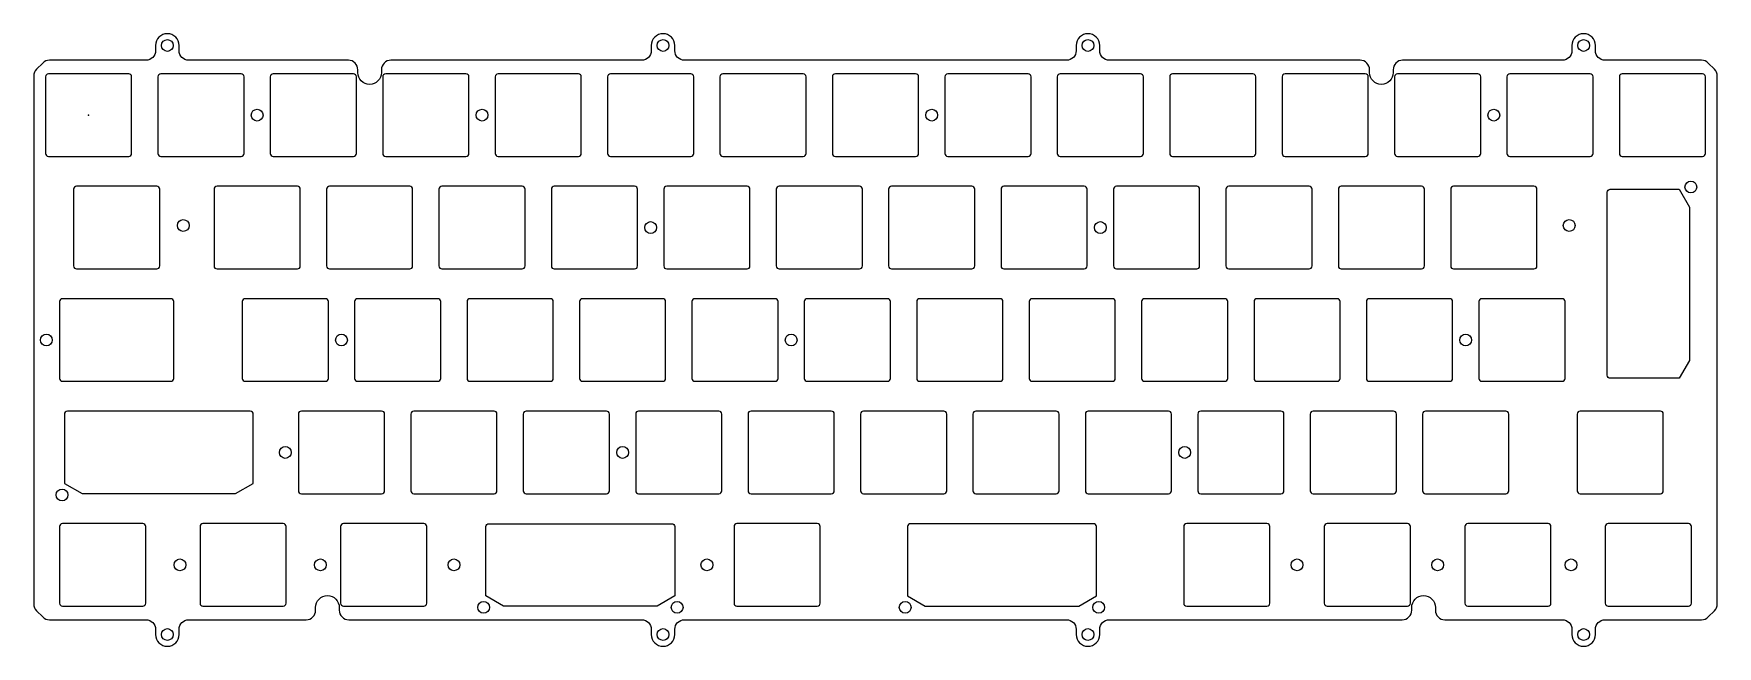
# Model space of a CAD drawing. Header units: millimetres. Extents: x -9 to 276, y -90 to 14.
import ezdxf

# ---------------------------------------------------------------- set-up
doc = ezdxf.new("R2010")
doc.units = ezdxf.units.MM
doc.header["$MEASUREMENT"] = 0
doc.layers.add('BLACK', color=7, linetype='Continuous')

msp = doc.modelspace()

# ---------------------------------------------------------------- linework, layer by layer
msp.add_line((12.06, -25.55), (12.06, -12.55))
for points in [[(217.07, 7.2), (217.07, 7.7, 0.414214), (215.47, 9.3), (172.95, 9.3, -0.414214), (171.35, 10.9), (171.35, 11.8, 1), (167.35, 11.8), (167.35, 10.9, -0.414214), (165.75, 9.3), (100.95, 9.3, -0.414214), (99.35, 10.9), (99.35, 11.8, 1), (95.35, 11.8), (95.35, 10.9, -0.414214), (93.75, 9.3), (51.23, 9.3, 0.414214), (49.63, 7.7), (49.63, 7.2, -1), (45.63, 7.2), (45.63, 7.7, 0.414214), (44.03, 9.3), (16.95, 9.3, -0.414214), (15.35, 10.9), (15.35, 11.8, 1), (11.35, 11.8), (11.35, 10.9, -0.414214), (9.75, 9.3), (-6.64, 9.3, 0.198912), (-7.77, 8.83), (-8.83, 7.77, 0.198912), (-9.3, 6.64), (-9.3, -82.84, 0.198912), (-8.83, -83.97), (-7.77, -85.03, 0.198912), (-6.64, -85.5), (9.75, -85.5, -0.414214), (11.35, -87.1), (11.35, -88, 1), (15.35, -88), (15.35, -87.1, -0.414214), (16.95, -85.5), (36.88, -85.5, 0.414214), (38.48, -83.9), (38.48, -83.41, -1), (42.48, -83.41), (42.48, -83.9, 0.414214), (44.08, -85.5), (93.75, -85.5, -0.414214), (95.35, -87.1), (95.35, -88, 1), (99.35, -88), (99.35, -87.1, -0.414214), (100.95, -85.5), (165.75, -85.5, -0.414214), (167.35, -87.1), (167.35, -88, 1), (171.35, -88), (171.35, -87.1, -0.414214), (172.95, -85.5), (222.62, -85.5, 0.414214), (224.22, -83.9), (224.22, -83.41, -1), (228.22, -83.41), (228.22, -83.9, 0.414214), (229.82, -85.5), (249.75, -85.5, -0.414214), (251.35, -87.1), (251.35, -88, 1), (255.35, -88), (255.35, -87.1, -0.414214), (256.95, -85.5), (273.34, -85.5, 0.198912), (274.47, -85.03), (275.53, -83.97, 0.198912), (276, -82.84), (276, 6.64, 0.198912), (275.53, 7.77), (274.47, 8.83, 0.198912), (273.34, 9.3), (256.95, 9.3, -0.414214), (255.35, 10.9), (255.35, 11.8, 1), (251.35, 11.8), (251.35, 10.9, -0.414214), (249.75, 9.3), (222.67, 9.3, 0.414214), (221.07, 7.7), (221.07, 7.2, -1)], [(7.3, -6.5), (7.3, 6.5, 0.414214), (6.8, 7), (-6.8, 7, 0.414212), (-7.3, 6.5), (-7.3, -6.5, 0.414212), (-6.8, -7), (6.8, -7, 0.414214)], [(11.75, -6.5, 0.414212), (12.25, -7), (25.85, -7, 0.414214), (26.35, -6.5), (26.35, 6.5, 0.414214), (25.85, 7), (12.25, 7, 0.414212), (11.75, 6.5)], [(45.4, -6.5), (45.4, 6.5, 0.414214), (44.9, 7), (31.3, 7, 0.414212), (30.8, 6.5), (30.8, -6.5, 0.414212), (31.3, -7), (44.9, -7, 0.414214)], [(64.45, -6.5), (64.45, 6.5, 0.414214), (63.95, 7), (50.35, 7, 0.414212), (49.85, 6.5), (49.85, -6.5, 0.414212), (50.35, -7), (63.95, -7, 0.414214)], [(68.9, 6.5), (68.9, -6.5, 0.414212), (69.4, -7), (83, -7, 0.414214), (83.5, -6.5), (83.5, 6.5, 0.414214), (83, 7), (69.4, 7, 0.414212)], [(102.05, 7), (88.45, 7, 0.414212), (87.95, 6.5), (87.95, -6.5, 0.414212), (88.45, -7), (102.05, -7, 0.414214), (102.55, -6.5), (102.55, 6.5, 0.414214)], [(121.6, 6.5, 0.414214), (121.1, 7), (107.5, 7, 0.414212), (107, 6.5), (107, -6.5, 0.414212), (107.5, -7), (121.1, -7, 0.414214), (121.6, -6.5)], [(126.55, -7), (140.15, -7, 0.414214), (140.65, -6.5), (140.65, 6.5, 0.414214), (140.15, 7), (126.55, 7, 0.414212), (126.05, 6.5), (126.05, -6.5, 0.414212)], [(159.2, -7, 0.414214), (159.7, -6.5), (159.7, 6.5, 0.414214), (159.2, 7), (145.6, 7, 0.414212), (145.1, 6.5), (145.1, -6.5, 0.414212), (145.6, -7)], [(178.75, -6.5), (178.75, 6.5, 0.414214), (178.25, 7), (164.65, 7, 0.414212), (164.15, 6.5), (164.15, -6.5, 0.414212), (164.65, -7), (178.25, -7, 0.414214)], [(183.2, 6.5), (183.2, -6.5, 0.414212), (183.7, -7), (197.3, -7, 0.414214), (197.8, -6.5), (197.8, 6.5, 0.414214), (197.3, 7), (183.7, 7, 0.414212)], [(216.85, -6.5), (216.85, 6.5, 0.414214), (216.35, 7), (202.75, 7, 0.414212), (202.25, 6.5), (202.25, -6.5, 0.414212), (202.75, -7), (216.35, -7, 0.414214)], [(235.9, 6.5, 0.414214), (235.4, 7), (221.8, 7, 0.414212), (221.3, 6.5), (221.3, -6.5, 0.414212), (221.8, -7), (235.4, -7, 0.414214), (235.9, -6.5)], [(240.35, 6.5), (240.35, -6.5, 0.414212), (240.85, -7), (254.45, -7, 0.414214), (254.95, -6.5), (254.95, 6.5, 0.414214), (254.45, 7), (240.85, 7, 0.414212)], [(259.4, 6.5), (259.4, -6.5, 0.414212), (259.9, -7), (273.5, -7, 0.414214), (274, -6.5), (274, 6.5, 0.414214), (273.5, 7), (259.9, 7, 0.414212)], [(-2.54, -25.55, 0.414214), (-2.04, -26.05), (11.56, -26.05, 0.414212), (12.06, -25.55), (12.06, -12.55, 0.414212), (11.56, -12.05), (-2.04, -12.05, 0.414214), (-2.54, -12.55)], [(21.27, -12.55), (21.27, -25.55, 0.414212), (21.77, -26.05), (35.38, -26.05, 0.414214), (35.88, -25.55), (35.88, -12.55, 0.414214), (35.38, -12.05), (21.77, -12.05, 0.414212)], [(40.33, -25.55, 0.414212), (40.83, -26.05), (54.42, -26.05, 0.414214), (54.92, -25.55), (54.92, -12.55, 0.414214), (54.42, -12.05), (40.83, -12.05, 0.414212), (40.33, -12.55)], [(59.38, -12.55), (59.38, -25.55, 0.414212), (59.88, -26.05), (73.47, -26.05, 0.414214), (73.97, -25.55), (73.97, -12.55, 0.414214), (73.47, -12.05), (59.88, -12.05, 0.414212)], [(78.92, -26.05), (92.53, -26.05, 0.414214), (93.03, -25.55), (93.03, -12.55, 0.414214), (92.53, -12.05), (78.92, -12.05, 0.414212), (78.42, -12.55), (78.42, -25.55, 0.414212)], [(97.97, -26.05), (111.58, -26.05, 0.414214), (112.08, -25.55), (112.08, -12.55, 0.414214), (111.58, -12.05), (97.97, -12.05, 0.414212), (97.48, -12.55), (97.48, -25.55, 0.414212)], [(117.03, -12.05, 0.414212), (116.53, -12.55), (116.53, -25.55, 0.414212), (117.03, -26.05), (130.62, -26.05, 0.414214), (131.12, -25.55), (131.12, -12.55, 0.414214), (130.62, -12.05)], [(135.57, -25.55, 0.414212), (136.07, -26.05), (149.68, -26.05, 0.414214), (150.18, -25.55), (150.18, -12.55, 0.414214), (149.68, -12.05), (136.07, -12.05, 0.414212), (135.57, -12.55)], [(154.62, -12.55), (154.62, -25.55, 0.414212), (155.12, -26.05), (168.72, -26.05, 0.414214), (169.22, -25.55), (169.22, -12.55, 0.414214), (168.72, -12.05), (155.12, -12.05, 0.414212)], [(174.18, -12.05, 0.414212), (173.68, -12.55), (173.68, -25.55, 0.414212), (174.18, -26.05), (187.78, -26.05, 0.414214), (188.28, -25.55), (188.28, -12.55, 0.414214), (187.78, -12.05)], [(207.32, -12.55, 0.414214), (206.82, -12.05), (193.22, -12.05, 0.414212), (192.72, -12.55), (192.72, -25.55, 0.414212), (193.22, -26.05), (206.82, -26.05, 0.414214), (207.32, -25.55)], [(226.38, -12.55, 0.414214), (225.88, -12.05), (212.28, -12.05, 0.414212), (211.78, -12.55), (211.78, -25.55, 0.414212), (212.28, -26.05), (225.88, -26.05, 0.414214), (226.38, -25.55)], [(244.93, -12.05), (231.32, -12.05, 0.414212), (230.82, -12.55), (230.82, -25.55, 0.414212), (231.32, -26.05), (244.93, -26.05, 0.414214), (245.43, -25.55), (245.43, -12.55, 0.414214)], [(257.34, -44.08), (257.34, -13.07, -0.414214), (257.84, -12.57), (269.56, -12.57), (271.29, -15.57), (271.29, -41.58), (269.56, -44.58), (257.84, -44.58, -0.414212)], [(-4.42, -31.1, 0.414212), (-4.92, -31.6), (-4.92, -44.6, 0.414212), (-4.42, -45.1), (13.94, -45.1, 0.414214), (14.44, -44.6), (14.44, -31.6, 0.414214), (13.94, -31.1)], [(40.14, -31.1), (26.54, -31.1, 0.414212), (26.04, -31.6), (26.04, -44.6, 0.414212), (26.54, -45.1), (40.14, -45.1, 0.414214), (40.64, -44.6), (40.64, -31.6, 0.414214)], [(45.59, -31.1, 0.414212), (45.09, -31.6), (45.09, -44.6, 0.414212), (45.59, -45.1), (59.19, -45.1, 0.414214), (59.69, -44.6), (59.69, -31.6, 0.414214), (59.19, -31.1)], [(78.24, -31.1), (64.64, -31.1, 0.414212), (64.14, -31.6), (64.14, -44.6, 0.414212), (64.64, -45.1), (78.24, -45.1, 0.414214), (78.74, -44.6), (78.74, -31.6, 0.414214)], [(83.69, -45.1), (97.29, -45.1, 0.414214), (97.79, -44.6), (97.79, -31.6, 0.414214), (97.29, -31.1), (83.69, -31.1, 0.414212), (83.19, -31.6), (83.19, -44.6, 0.414212)], [(102.74, -45.1), (116.34, -45.1, 0.414214), (116.84, -44.6), (116.84, -31.6, 0.414214), (116.34, -31.1), (102.74, -31.1, 0.414212), (102.24, -31.6), (102.24, -44.6, 0.414212)], [(135.89, -31.6, 0.414214), (135.39, -31.1), (121.79, -31.1, 0.414212), (121.29, -31.6), (121.29, -44.6, 0.414212), (121.79, -45.1), (135.39, -45.1, 0.414214), (135.89, -44.6)], [(140.34, -44.6, 0.414212), (140.84, -45.1), (154.44, -45.1, 0.414214), (154.94, -44.6), (154.94, -31.6, 0.414214), (154.44, -31.1), (140.84, -31.1, 0.414212), (140.34, -31.6)], [(159.39, -44.6, 0.414212), (159.89, -45.1), (173.49, -45.1, 0.414214), (173.99, -44.6), (173.99, -31.6, 0.414214), (173.49, -31.1), (159.89, -31.1, 0.414212), (159.39, -31.6)], [(178.44, -44.6, 0.414212), (178.94, -45.1), (192.54, -45.1, 0.414214), (193.04, -44.6), (193.04, -31.6, 0.414214), (192.54, -31.1), (178.94, -31.1, 0.414212), (178.44, -31.6)], [(197.99, -31.1, 0.414212), (197.49, -31.6), (197.49, -44.6, 0.414212), (197.99, -45.1), (211.59, -45.1, 0.414214), (212.09, -44.6), (212.09, -31.6, 0.414214), (211.59, -31.1)], [(217.04, -31.1, 0.414212), (216.54, -31.6), (216.54, -44.6, 0.414212), (217.04, -45.1), (230.64, -45.1, 0.414214), (231.14, -44.6), (231.14, -31.6, 0.414214), (230.64, -31.1)], [(235.59, -31.6), (235.59, -44.6, 0.414212), (236.09, -45.1), (249.69, -45.1, 0.414214), (250.19, -44.6), (250.19, -31.6, 0.414214), (249.69, -31.1), (236.09, -31.1, 0.414212)], [(-4.09, -50.67), (-4.09, -62.39), (-1.09, -64.12), (24.91, -64.12), (27.91, -62.39), (27.91, -50.67, 0.414214), (27.41, -50.17), (-3.59, -50.17, 0.414212)], [(36.06, -50.15, 0.414212), (35.56, -50.65), (35.56, -63.65, 0.414212), (36.06, -64.15), (49.66, -64.15, 0.414214), (50.16, -63.65), (50.16, -50.65, 0.414214), (49.66, -50.15)], [(69.21, -50.65, 0.414214), (68.71, -50.15), (55.11, -50.15, 0.414212), (54.61, -50.65), (54.61, -63.65, 0.414212), (55.11, -64.15), (68.71, -64.15, 0.414214), (69.21, -63.65)], [(74.16, -50.15, 0.414212), (73.66, -50.65), (73.66, -63.65, 0.414212), (74.16, -64.15), (87.76, -64.15, 0.414214), (88.26, -63.65), (88.26, -50.65, 0.414214), (87.76, -50.15)], [(93.21, -64.15), (106.81, -64.15, 0.414214), (107.31, -63.65), (107.31, -50.65, 0.414214), (106.81, -50.15), (93.21, -50.15, 0.414212), (92.71, -50.65), (92.71, -63.65, 0.414212)], [(126.36, -50.65, 0.414214), (125.86, -50.15), (112.26, -50.15, 0.414212), (111.76, -50.65), (111.76, -63.65, 0.414212), (112.26, -64.15), (125.86, -64.15, 0.414214), (126.36, -63.65)], [(145.41, -63.65), (145.41, -50.65, 0.414214), (144.91, -50.15), (131.31, -50.15, 0.414212), (130.81, -50.65), (130.81, -63.65, 0.414212), (131.31, -64.15), (144.91, -64.15, 0.414214)], [(149.86, -50.65), (149.86, -63.65, 0.414212), (150.36, -64.15), (163.96, -64.15, 0.414214), (164.46, -63.65), (164.46, -50.65, 0.414214), (163.96, -50.15), (150.36, -50.15, 0.414212)], [(183.51, -63.65), (183.51, -50.65, 0.414214), (183.01, -50.15), (169.41, -50.15, 0.414212), (168.91, -50.65), (168.91, -63.65, 0.414212), (169.41, -64.15), (183.01, -64.15, 0.414214)], [(187.96, -63.65, 0.414212), (188.46, -64.15), (202.06, -64.15, 0.414214), (202.56, -63.65), (202.56, -50.65, 0.414214), (202.06, -50.15), (188.46, -50.15, 0.414212), (187.96, -50.65)], [(221.11, -64.15, 0.414214), (221.61, -63.65), (221.61, -50.65, 0.414214), (221.11, -50.15), (207.51, -50.15, 0.414212), (207.01, -50.65), (207.01, -63.65, 0.414212), (207.51, -64.15)], [(9.68, -69.7, 0.414214), (9.18, -69.2), (-4.42, -69.2, 0.414212), (-4.92, -69.7), (-4.92, -82.7, 0.414212), (-4.42, -83.2), (9.18, -83.2, 0.414214), (9.68, -82.7)], [(32.99, -69.2), (19.39, -69.2, 0.414212), (18.89, -69.7), (18.89, -82.7, 0.414212), (19.39, -83.2), (32.99, -83.2, 0.414214), (33.49, -82.7), (33.49, -69.7, 0.414214)], [(43.21, -83.2), (56.81, -83.2, 0.414214), (57.31, -82.7), (57.31, -69.7, 0.414214), (56.81, -69.2), (43.21, -69.2, 0.414212), (42.71, -69.7), (42.71, -82.7, 0.414212)], [(99.34, -69.72), (99.34, -81.44), (96.34, -83.18), (70.34, -83.18), (67.34, -81.44), (67.34, -69.72, -0.414212), (67.84, -69.23), (98.84, -69.23, -0.414214)], [(123.98, -69.7, 0.414214), (123.48, -69.2), (109.88, -69.2, 0.414212), (109.38, -69.7), (109.38, -82.7, 0.414212), (109.88, -83.2), (123.48, -83.2, 0.414214), (123.98, -82.7)], [(170.78, -69.72, 0.414214), (170.28, -69.23), (139.28, -69.23, 0.414212), (138.78, -69.72), (138.78, -81.44), (141.78, -83.18), (167.78, -83.18), (170.78, -81.44)], [(199.68, -69.2), (186.08, -69.2, 0.414212), (185.58, -69.7), (185.58, -82.7, 0.414212), (186.08, -83.2), (199.68, -83.2, 0.414214), (200.18, -82.7), (200.18, -69.7, 0.414214)], [(209.39, -69.7), (209.39, -82.7, 0.414212), (209.89, -83.2), (223.49, -83.2, 0.414214), (223.99, -82.7), (223.99, -69.7, 0.414214), (223.49, -69.2), (209.89, -69.2, 0.414212)], [(247.81, -69.7, 0.414214), (247.31, -69.2), (233.71, -69.2, 0.414212), (233.21, -69.7), (233.21, -82.7, 0.414212), (233.71, -83.2), (247.31, -83.2, 0.414214), (247.81, -82.7)], [(257.52, -69.2, 0.414212), (257.02, -69.7), (257.02, -82.7, 0.414212), (257.52, -83.2), (271.12, -83.2, 0.414214), (271.62, -82.7), (271.62, -69.7, 0.414214), (271.12, -69.2)]]:
    msp.add_lwpolyline(points, format="xyb", close=True)
for centre in [(13.35, 11.8), (97.35, 11.8), (169.35, 11.8), (253.35, 11.8), (28.57, 0), (66.68, 0), (142.88, 0), (238.12, 0), (271.52, -12.18), (16.05, -18.7), (95.25, -19.05), (171.45, -19.05), (250.9, -18.7), (-7.14, -38.1), (42.86, -38.1), (119.06, -38.1), (233.36, -38.1), (33.34, -57.15), (90.49, -57.15), (185.74, -57.15), (-4.49, -64.35), (15.48, -76.2), (39.29, -76.2), (61.91, -76.2), (104.78, -76.2), (204.79, -76.2), (228.6, -76.2), (251.22, -76.2), (66.94, -83.4), (99.74, -83.4), (138.38, -83.4), (171.18, -83.4), (13.35, -88), (97.35, -88), (169.35, -88), (253.35, -88)]:
    msp.add_circle(centre, 1)
msp.add_point((0, 0))
at = {"layer": 'BLACK', "linetype": 'Continuous'}
for p, q in [((226.06, -50.65), (226.06, -63.65)), ((240.16, -50.15), (226.56, -50.15)), ((240.66, -63.65), (240.66, -50.64)), ((252.25, -50.65), (252.25, -63.65)), ((266.35, -50.15), (252.75, -50.15)), ((266.85, -63.65), (266.85, -50.65)), ((226.56, -64.15), (240.17, -64.15)), ((252.75, -64.15), (266.35, -64.15))]:
    msp.add_line(p, q, dxfattribs=at)
at = {"layer": 'BLACK'}
for centre, start, end in [((226.56, -50.65), 89.9899, 180), ((240.16, -50.65), 0.935, 90), ((252.75, -50.65), 90, 180), ((266.35, -50.65), 0, 90), ((226.56, -63.65), 179.994, 270), ((240.16, -63.65), 270.7268, 0), ((252.75, -63.65), 180, 270), ((266.35, -63.65), 270, 0)]:
    msp.add_arc(centre, 0.5, start, end, dxfattribs=at)

doc.saveas('drawing.dxf')
